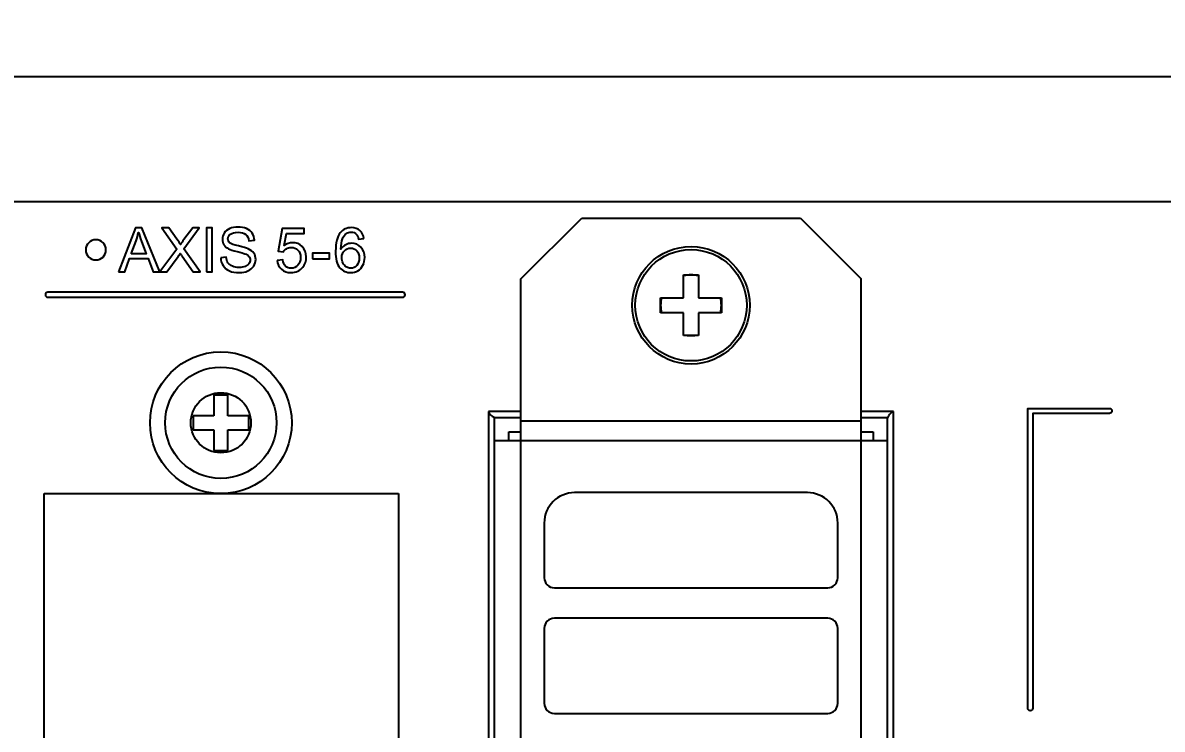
# Model space of a CAD drawing. Header units: millimetres. Extents: x 4086 to 8318, y 123 to 1549.
# Drawn here: x 7096.4 to 7152.6, y 1079.6 to 1114.5 of the extents above; entities that cross this region are included whole.
import ezdxf

# ---------------------------------------------------------------- set-up
doc = ezdxf.new("R2010")
doc.units = ezdxf.units.MM
for name, color, linetype in [('20_ALL_FEATURES', 7, 'Continuous'), ('layer 3', 7, 'Continuous'), ('尺寸', 3, 'Continuous')]:
    doc.layers.add(name, color=color, linetype=linetype)
doc.styles.get("Standard").update_dxf_attribs({"font": ''})
doc.styles.get('Standard').set_extended_font_data('SimSun')
doc.dimstyles.get("Standard").update_dxf_attribs({"dimscale": 6, "dimtxt": 5, "dimasz": 3, "dimexe": 0.18, "dimexo": 0.0625, "dimgap": 0.8, "dimtad": 1, "dimtoh": 1, "dimdec": 1, "dimzin": 0, "dimdsep": 46, "dimtxsty": 'Standard', "dimcen": 0.09, "dimclrd": 256, "dimclre": 256, "dimclrt": 256, "dimadec": 0, "dimazin": 2, "dimtfac": 1, "dimtdec": 1, "dimtofl": 0, "dimtmove": 0, "dimatfit": 3, "dimfxl": 0, "dimtolj": 1, "dimtzin": 0, "dimarcsym": 0})

# ---------------------------------------------------------------- blocks, each defined once
blk = doc.blocks.new('*D84')
at = {"layer": 'Defpoints', "color": 0}
for p in [(7263.366, 1197.953), (6933.366, 1111.814), (7263.366, 1111.314)]:
    blk.add_point(p, dxfattribs=at)
at = {"layer": '尺寸', "lineweight": -2}
for p, q in [((6933.366, 1112.189), (6933.366, 1199.033)), ((7263.366, 1111.689), (7263.366, 1199.033)), ((6951.366, 1197.953), (7245.366, 1197.953))]:
    blk.add_line(p, q, dxfattribs=at)
at = {"layer": '尺寸'}
for points in [[(6951.366, 1200.953), (6951.366, 1194.953), (6933.366, 1197.953)], [(7245.366, 1194.953), (7245.366, 1200.953), (7263.366, 1197.953)]]:
    blk.add_solid(points, dxfattribs=at)
at = {"layer": '尺寸', "insert": (7098.366, 1217.753), "char_height": 30, "attachment_point": 5}
blk.add_mtext('\\A1;330.0', dxfattribs=at)

msp = doc.modelspace()

# ---------------------------------------------------------------- linework, layer by layer
for p, q in [((7097.414, 1042.364), (7097.414, 1091.214)), ((7097.414, 1091.214), (7114.914, 1091.214)), ((7114.914, 1091.214), (7114.914, 1042.364))]:
    msp.add_line(p, q)
at = {"layer": '20_ALL_FEATURES', "color": 7, "linetype": 'Continuous'}
for p, q in [((6934.866, 1111.814), (7261.866, 1111.814)), ((7261.916, 1105.614), (6934.816, 1105.614)), ((7120.966, 1101.814), (7123.966, 1104.814)), ((7123.966, 1104.814), (7134.766, 1104.814)), ((7134.766, 1104.814), (7137.766, 1101.814)), ((7128.991, 1100.889), (7128.991, 1102.014)), ((7128.991, 1102.014), (7129.741, 1102.014)), ((7129.741, 1102.014), (7129.741, 1100.889)), ((7120.966, 1047.814), (7120.966, 1101.814)), ((7137.766, 1047.814), (7137.766, 1101.814)), ((7127.866, 1100.139), (7127.866, 1100.889)), ((7127.866, 1100.889), (7128.991, 1100.889)), ((7129.741, 1100.889), (7130.866, 1100.889)), ((7130.866, 1100.889), (7130.866, 1100.139)), ((7128.991, 1100.139), (7127.866, 1100.139)), ((7128.991, 1099.014), (7128.991, 1100.139)), ((7129.741, 1100.139), (7129.741, 1099.014)), ((7130.866, 1100.139), (7129.741, 1100.139)), ((7129.741, 1099.014), (7128.991, 1099.014)), ((7105.802, 1096.089), (7105.802, 1095.058)), ((7105.802, 1096.089), (7106.49, 1096.089)), ((7106.49, 1095.058), (7106.49, 1096.089)), ((7119.366, 1095.264), (7119.366, 1046.264)), ((7120.966, 1095.264), (7119.366, 1095.264)), ((7139.366, 1095.264), (7137.766, 1095.264)), ((7139.366, 1046.264), (7139.366, 1095.264)), ((7104.771, 1095.058), (7104.771, 1094.37)), ((7105.802, 1095.058), (7104.771, 1095.058)), ((7107.521, 1095.058), (7106.49, 1095.058)), ((7107.521, 1094.37), (7107.521, 1095.058)), ((7119.666, 1046.514), (7119.666, 1094.964)), ((7120.966, 1094.964), (7119.666, 1094.964)), ((7120.966, 1094.814), (7137.766, 1094.814)), ((7139.066, 1094.964), (7137.766, 1094.964)), ((7139.066, 1046.514), (7139.066, 1094.964)), ((7104.771, 1094.37), (7105.802, 1094.37)), ((7105.802, 1094.37), (7105.802, 1093.339)), ((7106.49, 1093.339), (7106.49, 1094.37)), ((7106.49, 1094.37), (7107.521, 1094.37)), ((7120.366, 1093.814), (7120.366, 1094.264)), ((7120.366, 1094.264), (7120.966, 1094.264)), ((7137.766, 1094.264), (7138.366, 1094.264)), ((7138.366, 1094.264), (7138.366, 1093.814)), ((7139.066, 1093.814), (7119.666, 1093.814)), ((7105.802, 1093.339), (7106.49, 1093.339)), ((7135.116, 1091.264), (7123.616, 1091.264)), ((7122.116, 1089.764), (7122.116, 1087.064)), ((7136.616, 1087.064), (7136.616, 1089.764)), ((7122.616, 1086.564), (7136.116, 1086.564)), ((7136.116, 1085.064), (7122.616, 1085.064)), ((7122.116, 1084.564), (7122.116, 1080.864)), ((7136.616, 1080.864), (7136.616, 1084.564)), ((7122.616, 1080.364), (7136.116, 1080.364))]:
    msp.add_line(p, q, dxfattribs=at)
for centre, radius in [((7129.366, 1100.514), 2.9), ((7129.366, 1100.514), 2.75), ((7106.146, 1094.714), 3.5), ((7106.146, 1094.714), 2.75), ((7106.146, 1094.714), 1.484)]:
    msp.add_circle(centre, radius, dxfattribs=at)
for centre, radius, start, end in [((7129.366, 1100.514), 1.5, 75.8242, 104.1901), ((7129.366, 1100.514), 1.5, 165.6606, 194.3484), ((7129.366, 1100.514), 1.5, 345.6606, 14.3484), ((7129.366, 1100.514), 1.5, 255.8242, 284.1901), ((7123.616, 1089.764), 1.5, 90, 180), ((7135.116, 1089.764), 1.5, 0, 90), ((7122.616, 1087.064), 0.5, 180, 270), ((7136.116, 1087.064), 0.5, 270, 0), ((7122.616, 1084.564), 0.5, 90, 180), ((7136.116, 1084.564), 0.5, 0, 90), ((7122.616, 1080.864), 0.5, 180, 270), ((7136.116, 1080.864), 0.5, 270, 0)]:
    msp.add_arc(centre, radius, start, end, dxfattribs=at)
for points in [[(7119.366, 1095.264), (7119.366, 1095.206), (7119.44, 1095.118), (7119.554, 1095.036), (7119.628, 1094.988), (7119.666, 1094.964)], [(7139.366, 1095.264), (7139.308, 1095.264), (7139.22, 1095.19), (7139.138, 1095.076), (7139.091, 1095.002), (7139.066, 1094.964)]]:
    msp.add_open_spline(points, degree=3, knots=[0, 0, 0, 0, 0.400699, 0.683915, 1, 1, 1, 1], dxfattribs=at)
at = {"layer": 'layer 3'}
for points, knots in [([(7101.09, 1102.161), (7101.09, 1102.161), (7101.926, 1104.338), (7101.926, 1104.338), (7101.926, 1104.338), (7101.926, 1104.338), (7102.242, 1104.338), (7102.242, 1104.338), (7102.242, 1104.338), (7102.242, 1104.338), (7103.129, 1102.161), (7103.129, 1102.161), (7103.129, 1102.161), (7103.129, 1102.161), (7102.801, 1102.161), (7102.801, 1102.161), (7102.801, 1102.161), (7102.801, 1102.161), (7102.549, 1102.821), (7102.549, 1102.821), (7102.549, 1102.821), (7102.549, 1102.821), (7101.632, 1102.821), (7101.632, 1102.821), (7101.632, 1102.821), (7101.632, 1102.821), (7101.396, 1102.161), (7101.396, 1102.161), (7101.396, 1102.161), (7101.396, 1102.161), (7101.09, 1102.161), (7101.09, 1102.161)], [0, 0, 0, 0, 0.111111, 0.111111, 0.111111, 0.111111, 0.222222, 0.222222, 0.222222, 0.222222, 0.333333, 0.333333, 0.333333, 0.333333, 0.444444, 0.444444, 0.444444, 0.444444, 0.555556, 0.555556, 0.555556, 0.555556, 0.666667, 0.666667, 0.666667, 0.666667, 0.777778, 0.777778, 0.777778, 0.777778, 1, 1, 1, 1]), ([(7103.136, 1102.161), (7103.136, 1102.161), (7103.977, 1103.291), (7103.977, 1103.291), (7103.977, 1103.291), (7103.977, 1103.291), (7103.237, 1104.338), (7103.237, 1104.338), (7103.237, 1104.338), (7103.237, 1104.338), (7103.58, 1104.338), (7103.58, 1104.338), (7103.58, 1104.338), (7103.58, 1104.338), (7103.976, 1103.781), (7103.976, 1103.781), (7103.976, 1103.781), (7104.059, 1103.666), (7104.116, 1103.578), (7104.149, 1103.516), (7104.149, 1103.516), (7104.198, 1103.592), (7104.256, 1103.673), (7104.322, 1103.759), (7104.322, 1103.759), (7104.322, 1103.759), (7104.757, 1104.338), (7104.757, 1104.338), (7104.757, 1104.338), (7104.757, 1104.338), (7105.073, 1104.338), (7105.073, 1104.338), (7105.073, 1104.338), (7105.073, 1104.338), (7104.317, 1103.303), (7104.317, 1103.303), (7104.317, 1103.303), (7104.317, 1103.303), (7105.131, 1102.161), (7105.131, 1102.161), (7105.131, 1102.161), (7105.131, 1102.161), (7104.777, 1102.161), (7104.777, 1102.161), (7104.777, 1102.161), (7104.777, 1102.161), (7104.228, 1102.938), (7104.228, 1102.938), (7104.228, 1102.938), (7104.196, 1102.982), (7104.166, 1103.026), (7104.139, 1103.069), (7104.139, 1103.069), (7104.09, 1102.996), (7104.055, 1102.945), (7104.034, 1102.916), (7104.034, 1102.916), (7104.034, 1102.916), (7103.482, 1102.161), (7103.482, 1102.161), (7103.482, 1102.161), (7103.482, 1102.161), (7103.136, 1102.161), (7103.136, 1102.161)], [0, 0, 0, 0, 0.058824, 0.058824, 0.058824, 0.058824, 0.117647, 0.117647, 0.117647, 0.117647, 0.176471, 0.176471, 0.176471, 0.176471, 0.235294, 0.235294, 0.235294, 0.235294, 0.294118, 0.294118, 0.294118, 0.294118, 0.352941, 0.352941, 0.352941, 0.352941, 0.411765, 0.411765, 0.411765, 0.411765, 0.470588, 0.470588, 0.470588, 0.470588, 0.529412, 0.529412, 0.529412, 0.529412, 0.588235, 0.588235, 0.588235, 0.588235, 0.647059, 0.647059, 0.647059, 0.647059, 0.705882, 0.705882, 0.705882, 0.705882, 0.764706, 0.764706, 0.764706, 0.764706, 0.823529, 0.823529, 0.823529, 0.823529, 0.882353, 0.882353, 0.882353, 0.882353, 1, 1, 1, 1]), ([(7105.434, 1102.161), (7105.434, 1102.161), (7105.434, 1104.338), (7105.434, 1104.338), (7105.434, 1104.338), (7105.434, 1104.338), (7105.723, 1104.338), (7105.723, 1104.338), (7105.723, 1104.338), (7105.723, 1104.338), (7105.723, 1102.161), (7105.723, 1102.161), (7105.723, 1102.161), (7105.723, 1102.161), (7105.434, 1102.161), (7105.434, 1102.161)], [0, 0, 0, 0, 0.2, 0.2, 0.2, 0.2, 0.4, 0.4, 0.4, 0.4, 0.6, 0.6, 0.6, 0.6, 1, 1, 1, 1]), ([(7106.136, 1102.86), (7106.136, 1102.86), (7106.406, 1102.885), (7106.406, 1102.885), (7106.406, 1102.885), (7106.419, 1102.775), (7106.449, 1102.686), (7106.496, 1102.615), (7106.496, 1102.615), (7106.543, 1102.545), (7106.616, 1102.489), (7106.715, 1102.445), (7106.715, 1102.445), (7106.814, 1102.402), (7106.925, 1102.38), (7107.049, 1102.38), (7107.049, 1102.38), (7107.159, 1102.38), (7107.256, 1102.396), (7107.34, 1102.429), (7107.34, 1102.429), (7107.424, 1102.462), (7107.486, 1102.507), (7107.527, 1102.565), (7107.527, 1102.565), (7107.568, 1102.622), (7107.589, 1102.684), (7107.589, 1102.751), (7107.589, 1102.751), (7107.589, 1102.819), (7107.569, 1102.878), (7107.53, 1102.929), (7107.53, 1102.929), (7107.49, 1102.98), (7107.425, 1103.023), (7107.334, 1103.058), (7107.334, 1103.058), (7107.275, 1103.08), (7107.146, 1103.115), (7106.946, 1103.164), (7106.946, 1103.164), (7106.746, 1103.212), (7106.606, 1103.257), (7106.526, 1103.299), (7106.526, 1103.299), (7106.422, 1103.354), (7106.345, 1103.422), (7106.294, 1103.503), (7106.294, 1103.503), (7106.243, 1103.583), (7106.218, 1103.674), (7106.218, 1103.774), (7106.218, 1103.774), (7106.218, 1103.884), (7106.249, 1103.987), (7106.312, 1104.082), (7106.312, 1104.082), (7106.374, 1104.178), (7106.465, 1104.251), (7106.585, 1104.3), (7106.585, 1104.3), (7106.704, 1104.35), (7106.838, 1104.375), (7106.984, 1104.375), (7106.984, 1104.375), (7107.145, 1104.375), (7107.287, 1104.349), (7107.411, 1104.297), (7107.411, 1104.297), (7107.534, 1104.245), (7107.629, 1104.168), (7107.695, 1104.067), (7107.695, 1104.067), (7107.761, 1103.966), (7107.797, 1103.852), (7107.802, 1103.724), (7107.802, 1103.724), (7107.802, 1103.724), (7107.525, 1103.703), (7107.525, 1103.703), (7107.525, 1103.703), (7107.511, 1103.84), (7107.46, 1103.944), (7107.375, 1104.014), (7107.375, 1104.014), (7107.289, 1104.084), (7107.162, 1104.119), (7106.995, 1104.119), (7106.995, 1104.119), (7106.821, 1104.119), (7106.694, 1104.087), (7106.614, 1104.023), (7106.614, 1104.023), (7106.534, 1103.96), (7106.494, 1103.883), (7106.494, 1103.792), (7106.494, 1103.792), (7106.494, 1103.714), (7106.523, 1103.65), (7106.579, 1103.599), (7106.579, 1103.599), (7106.635, 1103.549), (7106.779, 1103.497), (7107.013, 1103.444), (7107.013, 1103.444), (7107.248, 1103.391), (7107.408, 1103.345), (7107.495, 1103.305), (7107.495, 1103.305), (7107.622, 1103.247), (7107.715, 1103.174), (7107.776, 1103.084), (7107.776, 1103.084), (7107.836, 1102.995), (7107.866, 1102.892), (7107.866, 1102.775), (7107.866, 1102.775), (7107.866, 1102.659), (7107.833, 1102.551), (7107.766, 1102.449), (7107.766, 1102.449), (7107.7, 1102.346), (7107.605, 1102.267), (7107.481, 1102.21), (7107.481, 1102.21), (7107.357, 1102.153), (7107.218, 1102.125), (7107.062, 1102.125), (7107.062, 1102.125), (7106.865, 1102.125), (7106.701, 1102.154), (7106.568, 1102.211), (7106.568, 1102.211), (7106.435, 1102.268), (7106.331, 1102.354), (7106.255, 1102.47), (7106.255, 1102.47), (7106.179, 1102.585), (7106.14, 1102.715), (7106.136, 1102.86)], [0, 0, 0, 0, 0.027778, 0.027778, 0.027778, 0.027778, 0.055556, 0.055556, 0.055556, 0.055556, 0.083333, 0.083333, 0.083333, 0.083333, 0.111111, 0.111111, 0.111111, 0.111111, 0.138889, 0.138889, 0.138889, 0.138889, 0.166667, 0.166667, 0.166667, 0.166667, 0.194444, 0.194444, 0.194444, 0.194444, 0.222222, 0.222222, 0.222222, 0.222222, 0.25, 0.25, 0.25, 0.25, 0.277778, 0.277778, 0.277778, 0.277778, 0.305556, 0.305556, 0.305556, 0.305556, 0.333333, 0.333333, 0.333333, 0.333333, 0.361111, 0.361111, 0.361111, 0.361111, 0.388889, 0.388889, 0.388889, 0.388889, 0.416667, 0.416667, 0.416667, 0.416667, 0.444444, 0.444444, 0.444444, 0.444444, 0.472222, 0.472222, 0.472222, 0.472222, 0.5, 0.5, 0.5, 0.5, 0.527778, 0.527778, 0.527778, 0.527778, 0.555556, 0.555556, 0.555556, 0.555556, 0.583333, 0.583333, 0.583333, 0.583333, 0.611111, 0.611111, 0.611111, 0.611111, 0.638889, 0.638889, 0.638889, 0.638889, 0.666667, 0.666667, 0.666667, 0.666667, 0.694444, 0.694444, 0.694444, 0.694444, 0.722222, 0.722222, 0.722222, 0.722222, 0.75, 0.75, 0.75, 0.75, 0.777778, 0.777778, 0.777778, 0.777778, 0.805556, 0.805556, 0.805556, 0.805556, 0.833333, 0.833333, 0.833333, 0.833333, 0.861111, 0.861111, 0.861111, 0.861111, 0.888889, 0.888889, 0.888889, 0.888889, 0.916667, 0.916667, 0.916667, 0.916667, 0.944444, 0.944444, 0.944444, 0.944444, 1, 1, 1, 1]), ([(7108.92, 1102.733), (7108.92, 1102.733), (7109.2, 1102.754), (7109.2, 1102.754), (7109.2, 1102.754), (7109.221, 1102.618), (7109.269, 1102.515), (7109.344, 1102.446), (7109.344, 1102.446), (7109.419, 1102.378), (7109.511, 1102.344), (7109.619, 1102.344), (7109.619, 1102.344), (7109.749, 1102.344), (7109.858, 1102.392), (7109.946, 1102.489), (7109.946, 1102.489), (7110.035, 1102.586), (7110.079, 1102.715), (7110.079, 1102.875), (7110.079, 1102.875), (7110.079, 1103.028), (7110.037, 1103.148), (7109.952, 1103.236), (7109.952, 1103.236), (7109.867, 1103.324), (7109.755, 1103.368), (7109.616, 1103.368), (7109.616, 1103.368), (7109.529, 1103.368), (7109.452, 1103.349), (7109.383, 1103.309), (7109.383, 1103.309), (7109.314, 1103.269), (7109.261, 1103.218), (7109.221, 1103.155), (7109.221, 1103.155), (7109.221, 1103.155), (7108.969, 1103.192), (7108.969, 1103.192), (7108.969, 1103.192), (7108.969, 1103.192), (7109.179, 1104.311), (7109.179, 1104.311), (7109.179, 1104.311), (7109.179, 1104.311), (7110.258, 1104.311), (7110.258, 1104.311), (7110.258, 1104.311), (7110.258, 1104.311), (7110.258, 1104.055), (7110.258, 1104.055), (7110.258, 1104.055), (7110.258, 1104.055), (7109.392, 1104.055), (7109.392, 1104.055), (7109.392, 1104.055), (7109.392, 1104.055), (7109.276, 1103.468), (7109.276, 1103.468), (7109.276, 1103.468), (7109.406, 1103.56), (7109.543, 1103.605), (7109.686, 1103.605), (7109.686, 1103.605), (7109.875, 1103.605), (7110.036, 1103.54), (7110.166, 1103.408), (7110.166, 1103.408), (7110.296, 1103.276), (7110.361, 1103.107), (7110.361, 1102.9), (7110.361, 1102.9), (7110.361, 1102.703), (7110.304, 1102.533), (7110.19, 1102.389), (7110.19, 1102.389), (7110.05, 1102.213), (7109.86, 1102.125), (7109.619, 1102.125), (7109.619, 1102.125), (7109.421, 1102.125), (7109.26, 1102.18), (7109.135, 1102.291), (7109.135, 1102.291), (7109.009, 1102.402), (7108.938, 1102.549), (7108.92, 1102.733)], [0, 0, 0, 0, 0.043478, 0.043478, 0.043478, 0.043478, 0.086957, 0.086957, 0.086957, 0.086957, 0.130435, 0.130435, 0.130435, 0.130435, 0.173913, 0.173913, 0.173913, 0.173913, 0.217391, 0.217391, 0.217391, 0.217391, 0.26087, 0.26087, 0.26087, 0.26087, 0.304348, 0.304348, 0.304348, 0.304348, 0.347826, 0.347826, 0.347826, 0.347826, 0.391304, 0.391304, 0.391304, 0.391304, 0.434783, 0.434783, 0.434783, 0.434783, 0.478261, 0.478261, 0.478261, 0.478261, 0.521739, 0.521739, 0.521739, 0.521739, 0.565217, 0.565217, 0.565217, 0.565217, 0.608696, 0.608696, 0.608696, 0.608696, 0.652174, 0.652174, 0.652174, 0.652174, 0.695652, 0.695652, 0.695652, 0.695652, 0.73913, 0.73913, 0.73913, 0.73913, 0.782609, 0.782609, 0.782609, 0.782609, 0.826087, 0.826087, 0.826087, 0.826087, 0.869565, 0.869565, 0.869565, 0.869565, 0.913043, 0.913043, 0.913043, 0.913043, 1, 1, 1, 1]), ([(7113.213, 1103.806), (7113.213, 1103.806), (7112.949, 1103.785), (7112.949, 1103.785), (7112.949, 1103.785), (7112.925, 1103.89), (7112.891, 1103.966), (7112.847, 1104.014), (7112.847, 1104.014), (7112.774, 1104.09), (7112.685, 1104.128), (7112.578, 1104.128), (7112.578, 1104.128), (7112.493, 1104.128), (7112.417, 1104.105), (7112.351, 1104.057), (7112.351, 1104.057), (7112.267, 1103.996), (7112.201, 1103.906), (7112.152, 1103.789), (7112.152, 1103.789), (7112.103, 1103.671), (7112.078, 1103.503), (7112.076, 1103.286), (7112.076, 1103.286), (7112.14, 1103.383), (7112.219, 1103.456), (7112.313, 1103.504), (7112.313, 1103.504), (7112.406, 1103.551), (7112.503, 1103.575), (7112.606, 1103.575), (7112.606, 1103.575), (7112.784, 1103.575), (7112.936, 1103.509), (7113.062, 1103.378), (7113.062, 1103.378), (7113.187, 1103.247), (7113.25, 1103.077), (7113.25, 1102.869), (7113.25, 1102.869), (7113.25, 1102.732), (7113.22, 1102.606), (7113.162, 1102.488), (7113.162, 1102.488), (7113.102, 1102.37), (7113.022, 1102.281), (7112.918, 1102.218), (7112.918, 1102.218), (7112.816, 1102.156), (7112.698, 1102.125), (7112.568, 1102.125), (7112.568, 1102.125), (7112.345, 1102.125), (7112.163, 1102.207), (7112.022, 1102.37), (7112.022, 1102.37), (7111.882, 1102.534), (7111.812, 1102.804), (7111.812, 1103.18), (7111.812, 1103.18), (7111.812, 1103.601), (7111.89, 1103.907), (7112.045, 1104.098), (7112.045, 1104.098), (7112.181, 1104.264), (7112.364, 1104.347), (7112.595, 1104.347), (7112.595, 1104.347), (7112.766, 1104.347), (7112.907, 1104.299), (7113.016, 1104.203), (7113.016, 1104.203), (7113.126, 1104.108), (7113.191, 1103.975), (7113.213, 1103.806)], [0, 0, 0, 0, 0.05, 0.05, 0.05, 0.05, 0.1, 0.1, 0.1, 0.1, 0.15, 0.15, 0.15, 0.15, 0.2, 0.2, 0.2, 0.2, 0.25, 0.25, 0.25, 0.25, 0.3, 0.3, 0.3, 0.3, 0.35, 0.35, 0.35, 0.35, 0.4, 0.4, 0.4, 0.4, 0.45, 0.45, 0.45, 0.45, 0.5, 0.5, 0.5, 0.5, 0.55, 0.55, 0.55, 0.55, 0.6, 0.6, 0.6, 0.6, 0.65, 0.65, 0.65, 0.65, 0.7, 0.7, 0.7, 0.7, 0.75, 0.75, 0.75, 0.75, 0.8, 0.8, 0.8, 0.8, 0.85, 0.85, 0.85, 0.85, 0.9, 0.9, 0.9, 0.9, 1, 1, 1, 1]), ([(7101.717, 1103.055), (7101.717, 1103.055), (7102.459, 1103.055), (7102.459, 1103.055), (7102.459, 1103.055), (7102.459, 1103.055), (7102.232, 1103.659), (7102.232, 1103.659), (7102.232, 1103.659), (7102.163, 1103.842), (7102.112, 1103.994), (7102.076, 1104.113), (7102.076, 1104.113), (7102.046, 1103.971), (7102.006, 1103.832), (7101.955, 1103.694), (7101.955, 1103.694), (7101.955, 1103.694), (7101.717, 1103.055), (7101.717, 1103.055)], [0, 0, 0, 0, 0.166667, 0.166667, 0.166667, 0.166667, 0.333333, 0.333333, 0.333333, 0.333333, 0.5, 0.5, 0.5, 0.5, 0.666667, 0.666667, 0.666667, 0.666667, 1, 1, 1, 1]), ([(7110.678, 1102.815), (7110.678, 1102.815), (7110.678, 1103.082), (7110.678, 1103.082), (7110.678, 1103.082), (7110.678, 1103.082), (7111.505, 1103.082), (7111.505, 1103.082), (7111.505, 1103.082), (7111.505, 1103.082), (7111.505, 1102.815), (7111.505, 1102.815), (7111.505, 1102.815), (7111.505, 1102.815), (7110.678, 1102.815), (7110.678, 1102.815)], [0, 0, 0, 0, 0.2, 0.2, 0.2, 0.2, 0.4, 0.4, 0.4, 0.4, 0.6, 0.6, 0.6, 0.6, 1, 1, 1, 1]), ([(7112.119, 1102.867), (7112.119, 1102.774), (7112.139, 1102.686), (7112.177, 1102.602), (7112.177, 1102.602), (7112.216, 1102.518), (7112.271, 1102.454), (7112.341, 1102.41), (7112.341, 1102.41), (7112.41, 1102.366), (7112.485, 1102.344), (7112.563, 1102.344), (7112.563, 1102.344), (7112.677, 1102.344), (7112.774, 1102.389), (7112.855, 1102.48), (7112.855, 1102.48), (7112.936, 1102.572), (7112.976, 1102.695), (7112.976, 1102.852), (7112.976, 1102.852), (7112.976, 1103.002), (7112.936, 1103.121), (7112.856, 1103.208), (7112.856, 1103.208), (7112.777, 1103.294), (7112.676, 1103.338), (7112.552, 1103.338), (7112.552, 1103.338), (7112.432, 1103.338), (7112.329, 1103.294), (7112.245, 1103.208), (7112.245, 1103.208), (7112.161, 1103.121), (7112.119, 1103.007), (7112.119, 1102.867)], [0, 0, 0, 0, 0.1, 0.1, 0.1, 0.1, 0.2, 0.2, 0.2, 0.2, 0.3, 0.3, 0.3, 0.3, 0.4, 0.4, 0.4, 0.4, 0.5, 0.5, 0.5, 0.5, 0.6, 0.6, 0.6, 0.6, 0.7, 0.7, 0.7, 0.7, 0.8, 0.8, 0.8, 0.8, 1, 1, 1, 1]), ([(7115.121, 1100.911), (7112.201, 1100.911), (7103.441, 1100.911), (7097.601, 1100.911), (7097.601, 1100.911), (7097.532, 1100.911), (7097.476, 1100.967), (7097.476, 1101.036), (7097.476, 1101.036), (7097.476, 1101.105), (7097.532, 1101.161), (7097.601, 1101.161), (7097.601, 1101.161), (7100.521, 1101.161), (7109.281, 1101.161), (7115.121, 1101.161), (7115.121, 1101.161), (7115.19, 1101.161), (7115.246, 1101.105), (7115.246, 1101.036), (7115.246, 1101.036), (7115.246, 1100.967), (7115.19, 1100.911), (7115.121, 1100.911)], [0, 0, 0, 0, 0.142857, 0.142857, 0.142857, 0.142857, 0.285714, 0.285714, 0.285714, 0.285714, 0.428571, 0.428571, 0.428571, 0.428571, 0.571429, 0.571429, 0.571429, 0.571429, 0.714286, 0.714286, 0.714286, 0.714286, 1, 1, 1, 1]), ([(7150.028, 1095.425), (7150.028, 1095.425), (7145.998, 1095.425), (7145.998, 1095.425), (7145.998, 1095.425), (7145.998, 1095.425), (7145.998, 1080.622), (7145.998, 1080.622), (7145.998, 1080.622), (7145.998, 1080.553), (7146.054, 1080.497), (7146.123, 1080.497), (7146.123, 1080.497), (7146.192, 1080.497), (7146.248, 1080.553), (7146.248, 1080.622), (7146.248, 1080.622), (7146.248, 1080.622), (7146.248, 1095.175), (7146.248, 1095.175), (7146.248, 1095.175), (7146.248, 1095.175), (7150.028, 1095.175), (7150.028, 1095.175), (7150.028, 1095.175), (7150.097, 1095.175), (7150.153, 1095.231), (7150.153, 1095.3), (7150.153, 1095.3), (7150.153, 1095.369), (7150.097, 1095.425), (7150.028, 1095.425)], [0, 0, 0, 0, 0.111111, 0.111111, 0.111111, 0.111111, 0.222222, 0.222222, 0.222222, 0.222222, 0.333333, 0.333333, 0.333333, 0.333333, 0.444444, 0.444444, 0.444444, 0.444444, 0.555556, 0.555556, 0.555556, 0.555556, 0.666667, 0.666667, 0.666667, 0.666667, 0.777778, 0.777778, 0.777778, 0.777778, 1, 1, 1, 1])]:
    msp.add_open_spline(points, degree=3, knots=knots, dxfattribs=at)
at = {"layer": 'layer 3', "color": 142}
msp.add_open_spline([(7099.972, 1103.75), (7100.248, 1103.75), (7100.472, 1103.526), (7100.472, 1103.25), (7100.472, 1103.25), (7100.472, 1102.973), (7100.248, 1102.75), (7099.972, 1102.75), (7099.972, 1102.75), (7099.696, 1102.75), (7099.472, 1102.973), (7099.472, 1103.25), (7099.472, 1103.25), (7099.472, 1103.526), (7099.696, 1103.75), (7099.972, 1103.75)], degree=3, knots=[0, 0, 0, 0, 0.2, 0.2, 0.2, 0.2, 0.4, 0.4, 0.4, 0.4, 0.6, 0.6, 0.6, 0.6, 1, 1, 1, 1], dxfattribs=at)

# ---------------------------------------------------------------- dimensions: what is measured, and where the dimension line sits
at = {"layer": '尺寸'}
dim = msp.add_linear_dim(base=(7263.366, 1197.953), p1=(6933.366, 1111.814), p2=(7263.366, 1111.314), dimstyle='Standard', dxfattribs=at)
dim.commit()
dim.dimension.update_dxf_attribs({"geometry": '*D84', "text_midpoint": (7098.366, 1197.953), "dimtype": 160})

doc.saveas('drawing.dxf')
